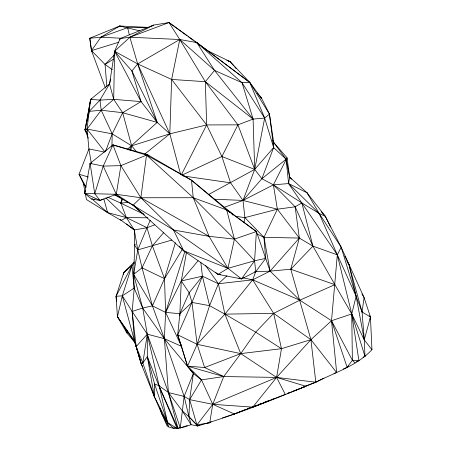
<?xml version="1.0" encoding="UTF-8"?>
<svg xmlns="http://www.w3.org/2000/svg" width="451" height="451" viewBox="0 0 451 451"><rect width="100%" height="100%" fill="white"/><g stroke="black" fill="none" stroke-linecap="round" stroke-linejoin="round"><path stroke-width="0.68" d="M272.765 140.537L273.678 142.437L286.131 159.259L289.627 177.102L307.03 192.774L325.318 216.305L341.159 247.187L364.081 297.57L370.451 316.98L371.945 349.717C356.893 365.823 334.935 372.441 315.818 382.222C276.903 397.957 237.987 414.215 197.673 425.981L191.094 424.695C183.591 427.306 174.447 430.84 167.062 425.879L154.377 396.773L154.569 383.987L147.325 356.555L147.291 334.18L142.679 308.056L133.637 274.377L134.731 245.541L134.308 229.982L126.393 217.607L120.868 203.187L121.776 198.35M111.916 146.338L112.214 133.857L122.644 112.705L141.039 101.599L131.901 70.97L114.582 51.262L120.169 38.561L153.639 25.081L168.995 22.55L196.788 42.563L249.781 82.443L261.665 98.397L269.444 114.08L273.678 142.437L273.639 147.562L261.873 178.726L242.999 200.43L224.141 207.387M180.58 174.289L169.813 133.846L171.628 79.432L179.769 39.519L168.995 22.55L129.865 37.23L120.169 38.561L119.853 39.885M150.222 220.291L146.992 227.699L152.387 245.818L164.508 278.667L165.613 312.402L164.361 338.65L168.426 392.562L177.959 428.45L179.718 427.661M232.953 215.093L230.703 212.427L226.678 209.952L193.259 197.724L140.864 197.752L116.29 194.308L100.071 200.441L91.536 199.06L84.675 193.355L90.115 163.414L112.953 144.906L147.438 154.614L191.489 180.197L230.703 212.427L256.399 231.549L254.589 260.768L255.717 271.711L252.684 279.84L224.897 314.138L197.143 344.316L187.503 366.133L193.383 373.473L201.49 379.877L212.742 404.316L209.743 422.75L196.895 424.904L188.935 416.747L182.514 411.205L168.426 392.562L158.831 385.628L154.569 383.987L167.58 422.57L168.685 427.018L161.785 413.668L159.699 407.783M214.197 199.207L242.999 200.43L273.391 184.848L288.595 183.563L307.03 192.774L319.15 213.453L341.159 247.187L337.32 254.832L331.519 320.717L336.666 372.605L333.994 373.349M134.37 286.706L132.143 311.455L134.488 340.905L141.315 364.154L154.377 396.773L167.58 422.57L173.269 428.061L175.298 427.728M370.203 319.736L370.451 316.98L369.719 315.785M323.925 378.13L315.818 382.222L276.587 377.414L223.724 376.551L201.49 379.877L187.503 366.133L177.7 334.828L179.864 313.699L181.257 280.945L186.432 252.678M187.312 425.513L180.259 427.886L184.149 396.39L193.383 373.473L192.554 371.579M91.215 162.777L88.926 148.948L87.02 129.054L90.606 99.383L109.548 83.903L110.664 79.1M370.209 319.054L370.451 316.98L362.068 312.002L356.127 296.234L341.159 247.187M114.131 194.544L133.062 205.188L140.864 197.752L146.53 155.133L147.438 154.614L148.926 156.102M286.757 159.834L287.039 157.799L273.678 142.437L274.129 143.756M363.061 357.141L364.994 356.453L364.273 339.879L362.068 312.002L364.081 297.57L361.922 293.945M123.563 274.433L123.867 272.376L134.229 261.992M127.159 330.758L126.844 332.838L135.046 342.704L136.084 345.297M88.266 138.215L85.002 129.854L89.264 111.369L99.981 100.094L109.548 83.903L114.582 51.262L129.865 37.23L153.639 25.081L151.232 26.479M142.696 366.488L141.315 364.154L142.82 363.044L147.325 356.555L154.377 396.773L142.82 363.044L147.291 334.18L132.143 311.455L122.306 295.822L131.974 265.504L134.37 262.978M371.945 349.717L364.273 339.879L351.752 313.964L334.884 284.654L290.765 269.241L270.093 271.119L255.717 271.711L241.505 278.915L227.935 268.334L173.517 229.993L133.062 205.188L116.29 194.308L120.891 165.63L112.953 144.906L146.53 155.133L191.489 180.197L226.678 209.952L256.399 231.549L270.093 271.119L299.819 300.191L331.519 320.717L352.378 360.253L355.134 363.038M364.994 356.453L351.752 313.964L337.32 254.832L312.921 246.145L299.34 238.06L277.382 209.208L273.391 184.848L287.039 157.799L289.627 177.102L288.595 183.563L337.32 254.832L356.127 296.234L364.273 339.879L370.451 316.98M244.042 222.811L244.887 217.619L242.999 200.43L254.691 169.418L264.675 118.061L249.781 82.443L230.1 61.595L207.206 50.551L201.586 46.436M182.514 411.205L191.094 424.695L188.935 416.747L189.651 399.642L193.383 373.473L164.361 338.65L142.679 308.056L134.144 288.088L133.637 274.377L137.764 249.91L146.992 227.699L154.778 224.829M134.624 286.763L134.144 288.088L122.306 295.822L134.488 340.905L141.315 364.154L136.168 346.577L147.291 334.18L168.426 392.562L184.149 396.39L189.651 399.642L212.742 404.316L252.746 407.135L276.587 377.414L281.48 348.691L273.65 313.355L252.684 279.84L243.095 277.861M85.667 127.701L85.904 126.319M86.147 124.938L90.606 99.383L91.903 98.916M87.86 134.55L85.002 129.854L90.606 99.383L99.981 100.094L113.703 99.361L141.039 101.599L157.196 122.379L169.813 133.846L206.648 124.927L237.936 124.842L253.09 119.07L264.675 118.061L269.444 114.08L249.781 82.443L196.788 42.563L179.769 39.519L129.865 37.23L137.673 63.929L157.196 122.379L127.3 149.377M130.739 150.657L131.653 145.82L122.644 112.705L113.703 99.361L109.548 83.903M134.353 205.645L133.062 205.188L183.675 250.795L218.019 274.377L227.935 268.334L234.43 239.12L226.678 209.952M135.046 342.704L117.44 316.737L122.306 295.822L116.054 296.29L117.44 316.737L126.844 332.838L128.208 332.703M199.584 425.158L197.673 425.981L188.935 416.747L184.149 396.39L164.361 338.65L152.415 305.857L133.637 274.377L134.139 272.353M305.423 386.101L315.818 382.222L310.914 339.659L290.765 269.241L299.34 238.06L295.129 206.8L273.391 184.848L261.873 178.726L254.691 169.418L237.936 124.842L205.34 81.699L179.769 39.519L137.673 63.929L131.901 70.97L157.196 122.379L122.644 112.705L101.204 110.219L89.264 111.369M102.518 199.19L100.071 200.441L84.675 193.355L85.436 190.688M175.394 242.672L164.508 278.667L152.415 305.857L142.679 308.056L132.143 311.455L136.168 346.577L142.82 363.044M100.071 200.441L94.744 193.738L103.223 166.109L112.953 144.906L114.774 145.972M135.142 244.211L134.731 245.541L137.764 249.91L142.054 267.838L152.415 305.857L165.613 312.402L179.864 313.699L191.974 302.412L202.42 276.204L200.813 262.234M86.722 132.002L85.002 129.854L85.498 128.236M147.325 356.555L158.831 385.628L177.068 428.45L167.58 422.57L147.291 334.18L164.361 338.65L181.499 346.329L165.613 312.402L184.854 251.568M235.952 216.356L244.887 217.619L277.382 209.208L295.129 206.8L312.921 246.145L334.884 284.654L299.819 300.191L273.65 313.355L255.7 332.167L240.749 353.607L223.724 376.551L204.613 367.514L197.143 344.316L209.568 305.665L218.385 283.747L227.016 275.702M116.617 301.127L116.054 296.29L123.867 272.376L131.974 265.504L134.144 288.088M105.455 151.547L112.214 133.857L101.204 110.219L99.981 100.094M122.542 199.353L120.868 203.187L143.689 214.163M181.426 344.942L181.499 346.329L177.7 334.828L191.974 302.412L189.172 292.744L181.257 280.945L198.113 260.706M133.637 274.377L142.054 267.838L152.387 245.818L163.792 232.474M165.613 312.402L181.257 280.945L202.42 276.204L218.385 283.747L252.684 279.84L270.093 271.119L299.34 238.06L263.965 237.339L257.076 234.013M181.257 175.011L206.648 124.927L205.34 81.699L214.524 70.39L196.788 42.563L242.04 82.713L264.675 118.061L273.639 147.562L286.131 159.259L288.595 183.563L319.15 213.453L325.318 216.305L330.56 227.039M182.198 175.044L221.903 156.514L237.936 124.842M116.054 296.29L131.974 265.504M129.149 150.059L131.653 145.82L169.813 133.846L137.673 63.929L114.582 51.262L113.703 99.361L101.204 110.219L87.02 129.054L85.002 129.854M201.49 379.877L189.651 399.642L196.895 424.904L197.673 425.981M182.576 248.913L164.508 278.667L142.054 267.838M105.449 88.046L91.474 50.63L100.855 37.224L119.707 26.011L148.289 27.398M215.296 272.212L218.019 274.377L241.505 278.915L254.589 260.768L265.656 258.417L263.965 237.339L277.382 209.208L242.999 200.43L230.596 182.83L221.903 156.514L206.648 124.927L171.628 79.432L137.673 63.929M344.75 256.078L349.068 264.917L356.127 296.234L351.752 313.964L352.378 360.253L347.129 367.289L343.352 368.969M196.895 424.904L212.742 404.316L223.724 376.551L187.503 366.133L181.697 346.988M257.211 405.116L234.379 413.99L212.742 404.316L276.587 377.414L310.914 339.659L331.519 320.717L351.752 313.964L358.917 360.693L356.341 361.77M290.765 269.241L312.921 246.145L301.843 202.916L273.391 184.848M106.848 86.417L105.055 64.42L114.413 54.842M118.72 26.998L119.707 26.011L139.669 30.82M127.864 331.885L126.844 332.838L125.451 329.613M123.867 272.376L127.672 269.27M222.349 417.964L234.379 413.99L235.168 413.347M144.771 154.062L169.813 133.846M261.873 178.726L286.131 159.259M348.736 366.116L347.129 367.289L331.519 320.717M211.181 421.815L209.743 422.75L207.838 423.032M121.674 26.694L119.707 26.011L89.777 38.25L91.474 50.63L105.055 64.42L113.274 59.295M295.129 206.8L301.843 202.916L319.15 213.453L337.32 254.832M208.289 194.691L254.691 169.418L273.639 147.562L269.444 114.08M147.838 217.794L126.393 217.607L121.15 220.421L107.614 212.624L86.429 199.528L85.284 193.502M94.89 199.015L93.081 199.968L107.614 212.624L126.393 217.607L146.992 227.699L134.308 229.982L120.129 219.502M90.177 164.739L90.115 163.414L103.223 166.109L120.891 165.63L146.53 155.133L193.259 197.724L234.43 239.12L254.589 260.768L227.935 268.334L183.675 250.795L179.261 246.246M234.379 413.99L245.118 409.649M247.65 408.629L249.544 407.862M270.296 400.138L252.746 407.135L285.173 394.416M271.598 399.62L273.548 398.842M287.118 393.655L305.925 386.276L276.587 377.414L240.749 353.607L197.143 344.316L177.7 334.828M258.513 404.609L261.777 403.341M264.387 402.326L267.646 401.057M336.666 372.605L310.914 339.659L281.48 348.691L240.749 353.607L204.613 367.514L187.503 366.133M287.817 393.244L289.756 392.5M292.344 391.502L305.925 386.276L302.125 387.454M92.427 51.611L91.474 50.63L89.777 38.25L100.855 37.224L127.65 27.674L148.306 27.483M256.399 231.549L234.43 239.12L209.072 236.341L173.517 229.993L140.864 197.752L120.891 165.63M91.474 50.63L118.827 42.208M171.893 240.062L137.764 249.91L134.308 229.982L126.568 223.888M91.536 199.06L92.872 198.733M91.48 163.172L90.115 163.414L94.744 193.738L116.29 194.308L103.223 166.109M314.488 382.397L315.818 382.222M128.445 202.228L120.868 203.187L107.733 197.166M254.33 271.863L255.717 271.711L265.656 258.417L264.844 257.29M145.391 154.783L147.438 154.614M179.769 39.519L214.524 70.39L242.04 82.713L249.781 82.443M197.143 344.316L191.974 302.412L209.568 305.665L224.897 314.138L273.65 313.355L310.914 339.659M229.333 212.376L230.703 212.427L227.597 210.797M84.675 193.355L94.744 193.738M218.019 274.377L220.686 274.479M100.855 37.224L121.793 38.284M171.628 79.432L205.34 81.699L253.09 119.07L254.691 169.418L221.903 156.514M352.378 360.253L358.917 360.693M114.937 194.127L116.29 194.308M183.01 175.935L230.596 182.83M87.641 130.305L87.02 129.054L112.214 133.857L131.653 145.82L136.523 151.75M104.531 152.066L88.926 148.948L79.055 174.249L83.384 183.45L85.808 187.582M88.464 177.068L79.055 174.249L86.068 187.109M228.11 60.998L230.1 61.595L233.759 65.863M238.94 278.12L241.505 278.915M226.819 60.468L230.1 61.595M252.684 279.84L299.819 300.191M114.159 194.46L120.394 197.487M186.133 252.12L183.675 250.795L173.517 229.993M140.864 197.752L209.072 236.341L227.935 268.334M260.447 97.698L261.665 98.397L257.087 93.064M205.549 265.47L218.385 283.747L224.897 314.138L255.7 332.167L281.48 348.691M105.055 64.42L112.31 69.702M186.979 35.725L168.995 22.55L169.937 23.587M188.101 36.554L193.158 40.257M194.843 41.492L200.464 45.613M133.062 205.188L144.297 214.744M105.754 197.775L126.393 217.607M244.887 217.619L263.965 237.339L270.093 271.119M260.204 96.88L261.665 98.397M348.11 263.903L349.068 264.917L362.068 312.002M289.627 177.102L291.526 179.171M321.163 211.677L325.318 216.305M234.672 66.928L236.048 68.529M85.628 186.15L83.384 183.45L85.03 192.16M106.718 211.542L107.614 212.624L103.815 198.818M214.524 70.39L253.09 119.07L242.04 82.713M87.02 129.054L104.773 151.654M117.44 316.737L134.488 340.905L136.168 346.577M161.785 413.668L167.58 422.57M346.937 261.298L349.068 264.917M141.039 101.599L114.582 51.262L114.791 52.575M307.03 192.774L307.644 193.941M276.587 377.414L285.444 394.71M158.831 385.628L177.959 428.45M124.053 326.383L124.893 328.322M209.072 236.341L193.259 197.724L191.489 180.197M224.897 314.138L240.749 353.607M168.426 392.562L180.259 427.886M153.255 392.832L154.377 396.773M209.568 305.665L202.42 276.204L189.172 292.744L179.864 313.699L179.972 315.785M127.65 27.674L129.279 34.817"/></g></svg>
